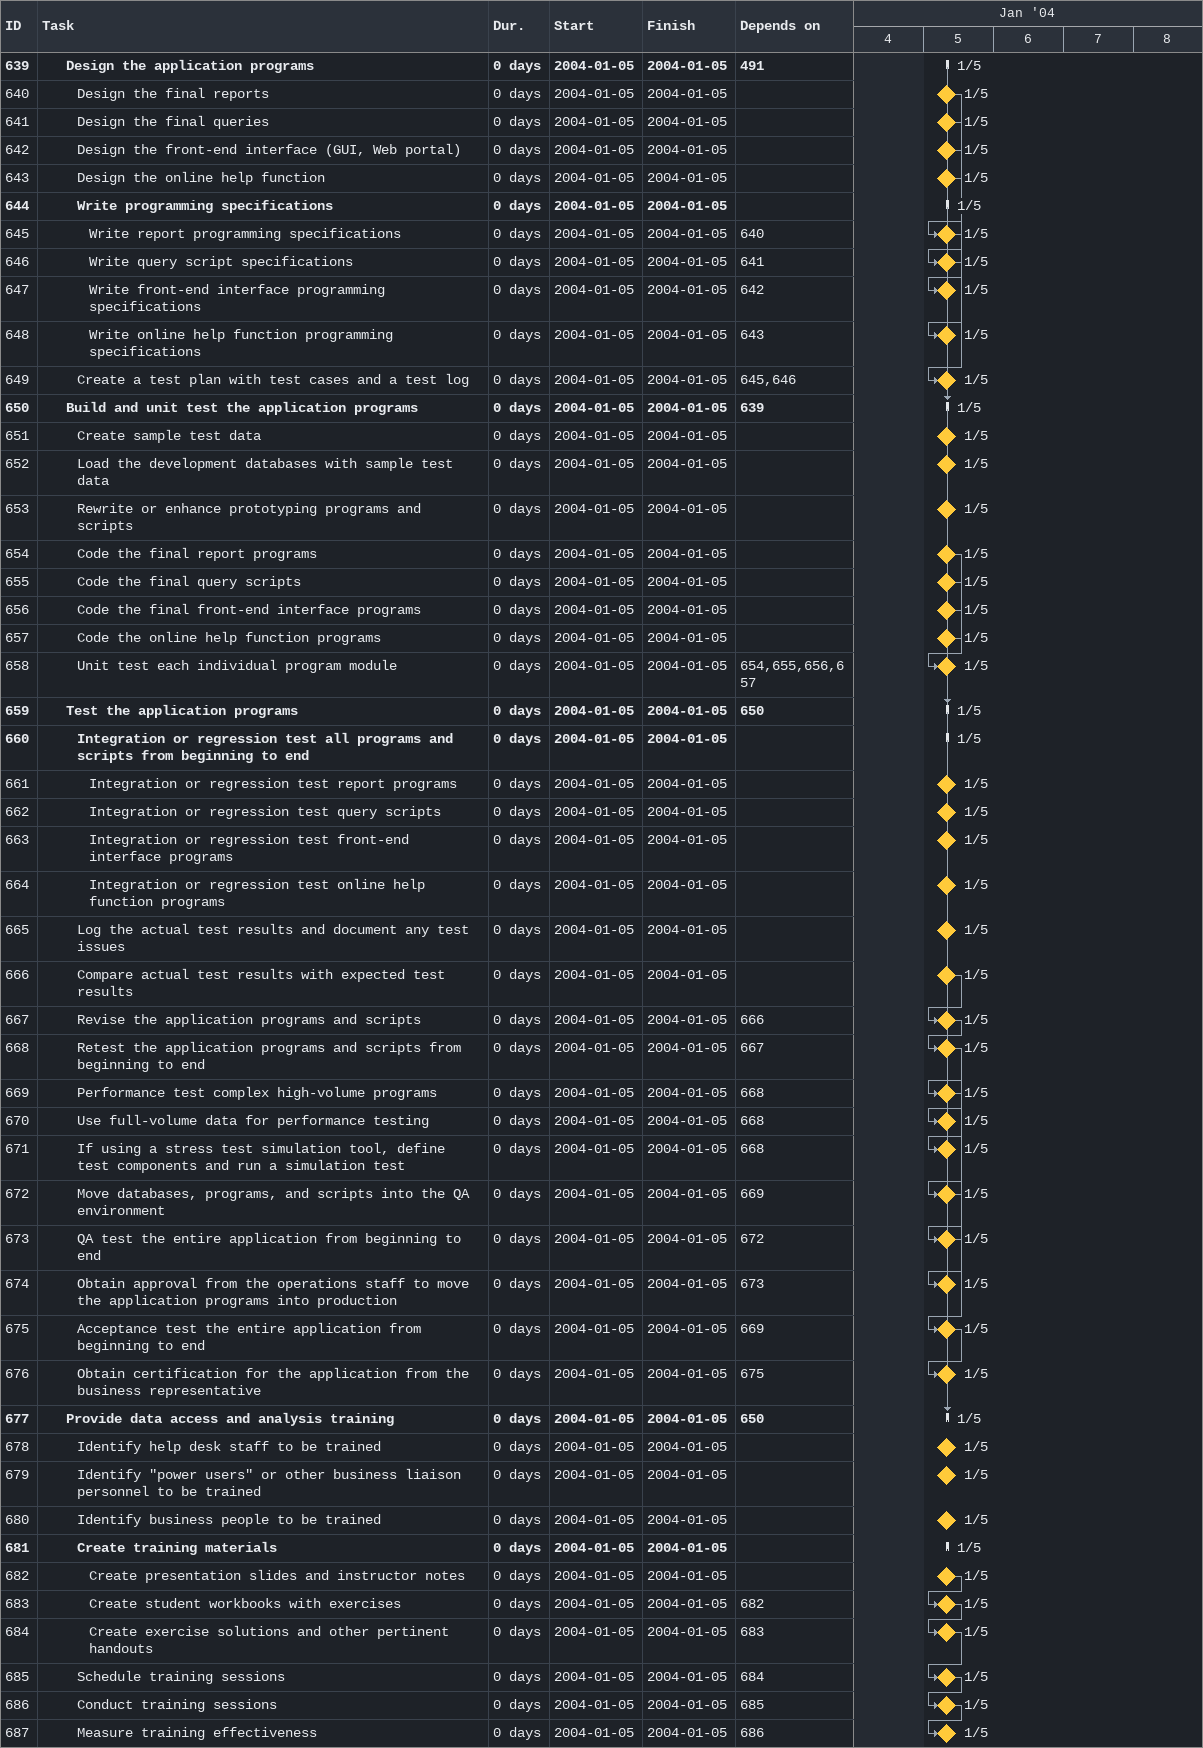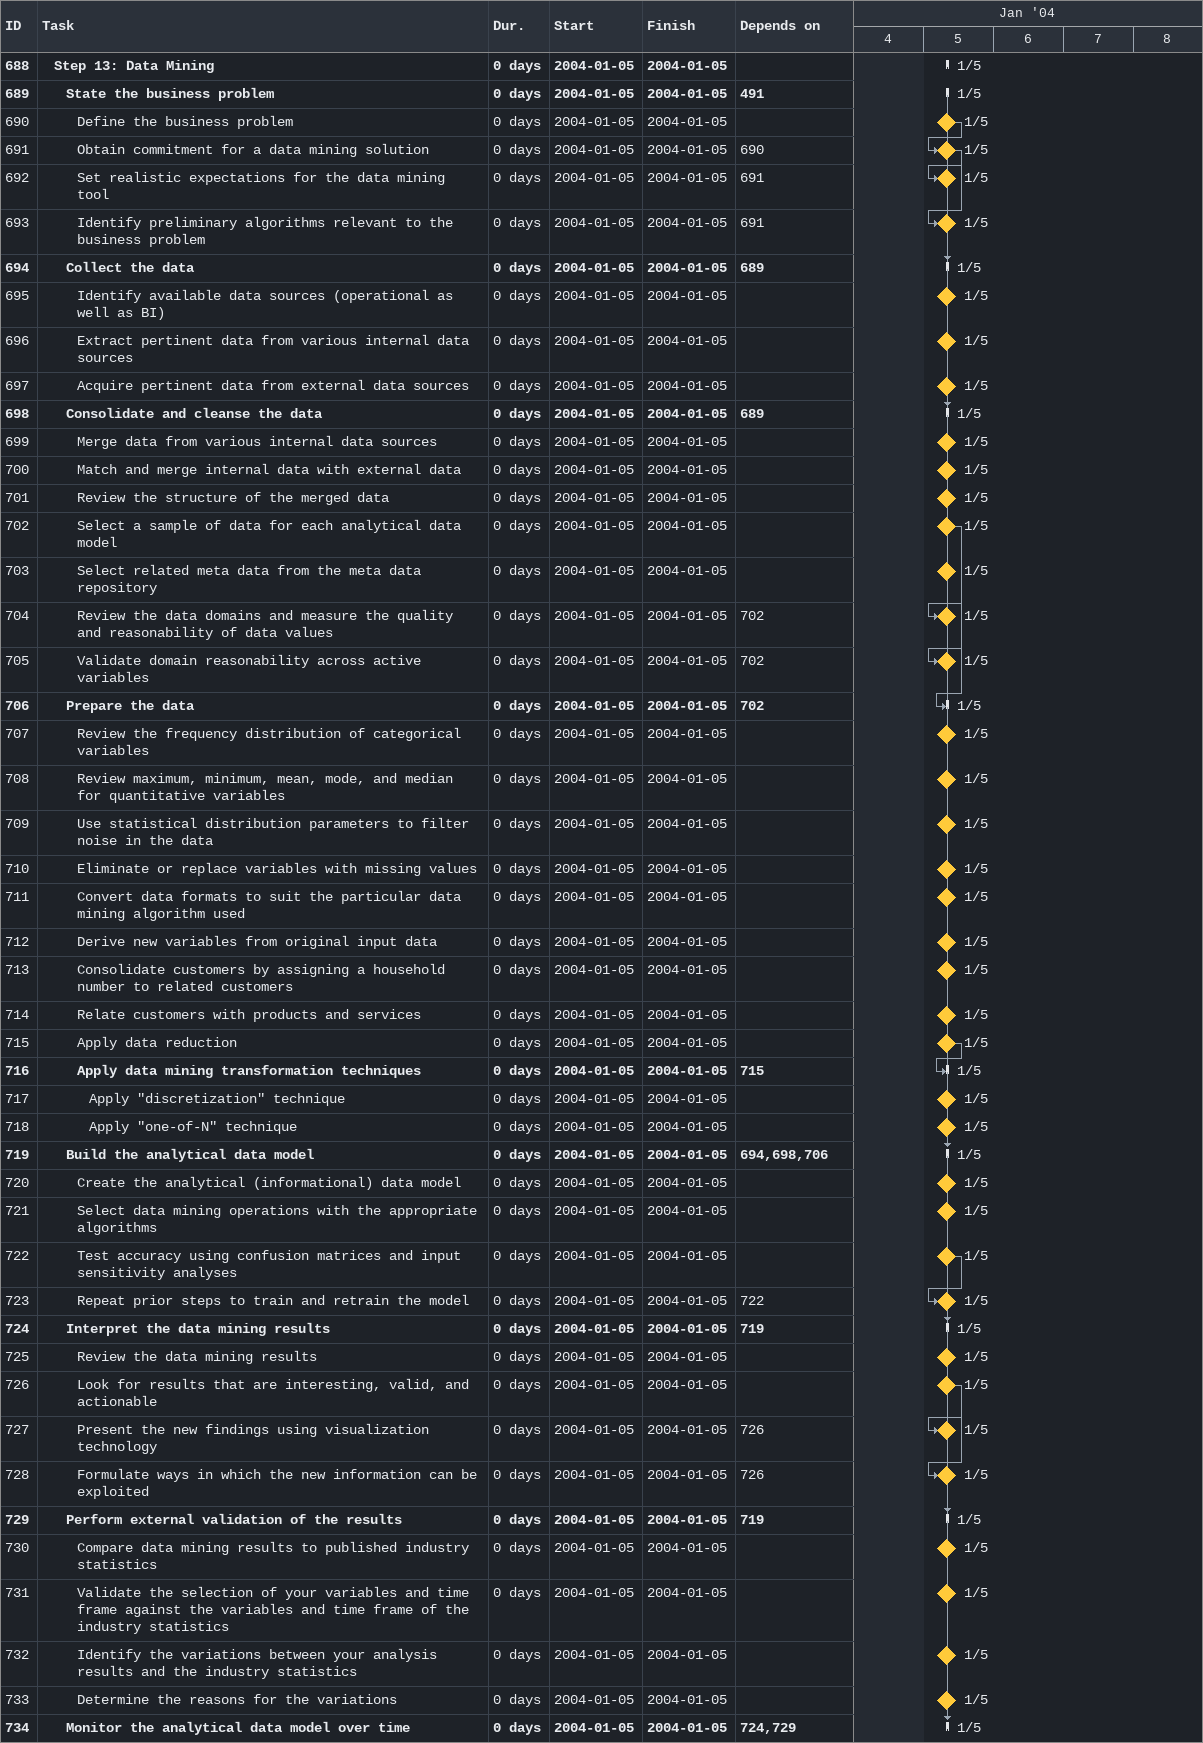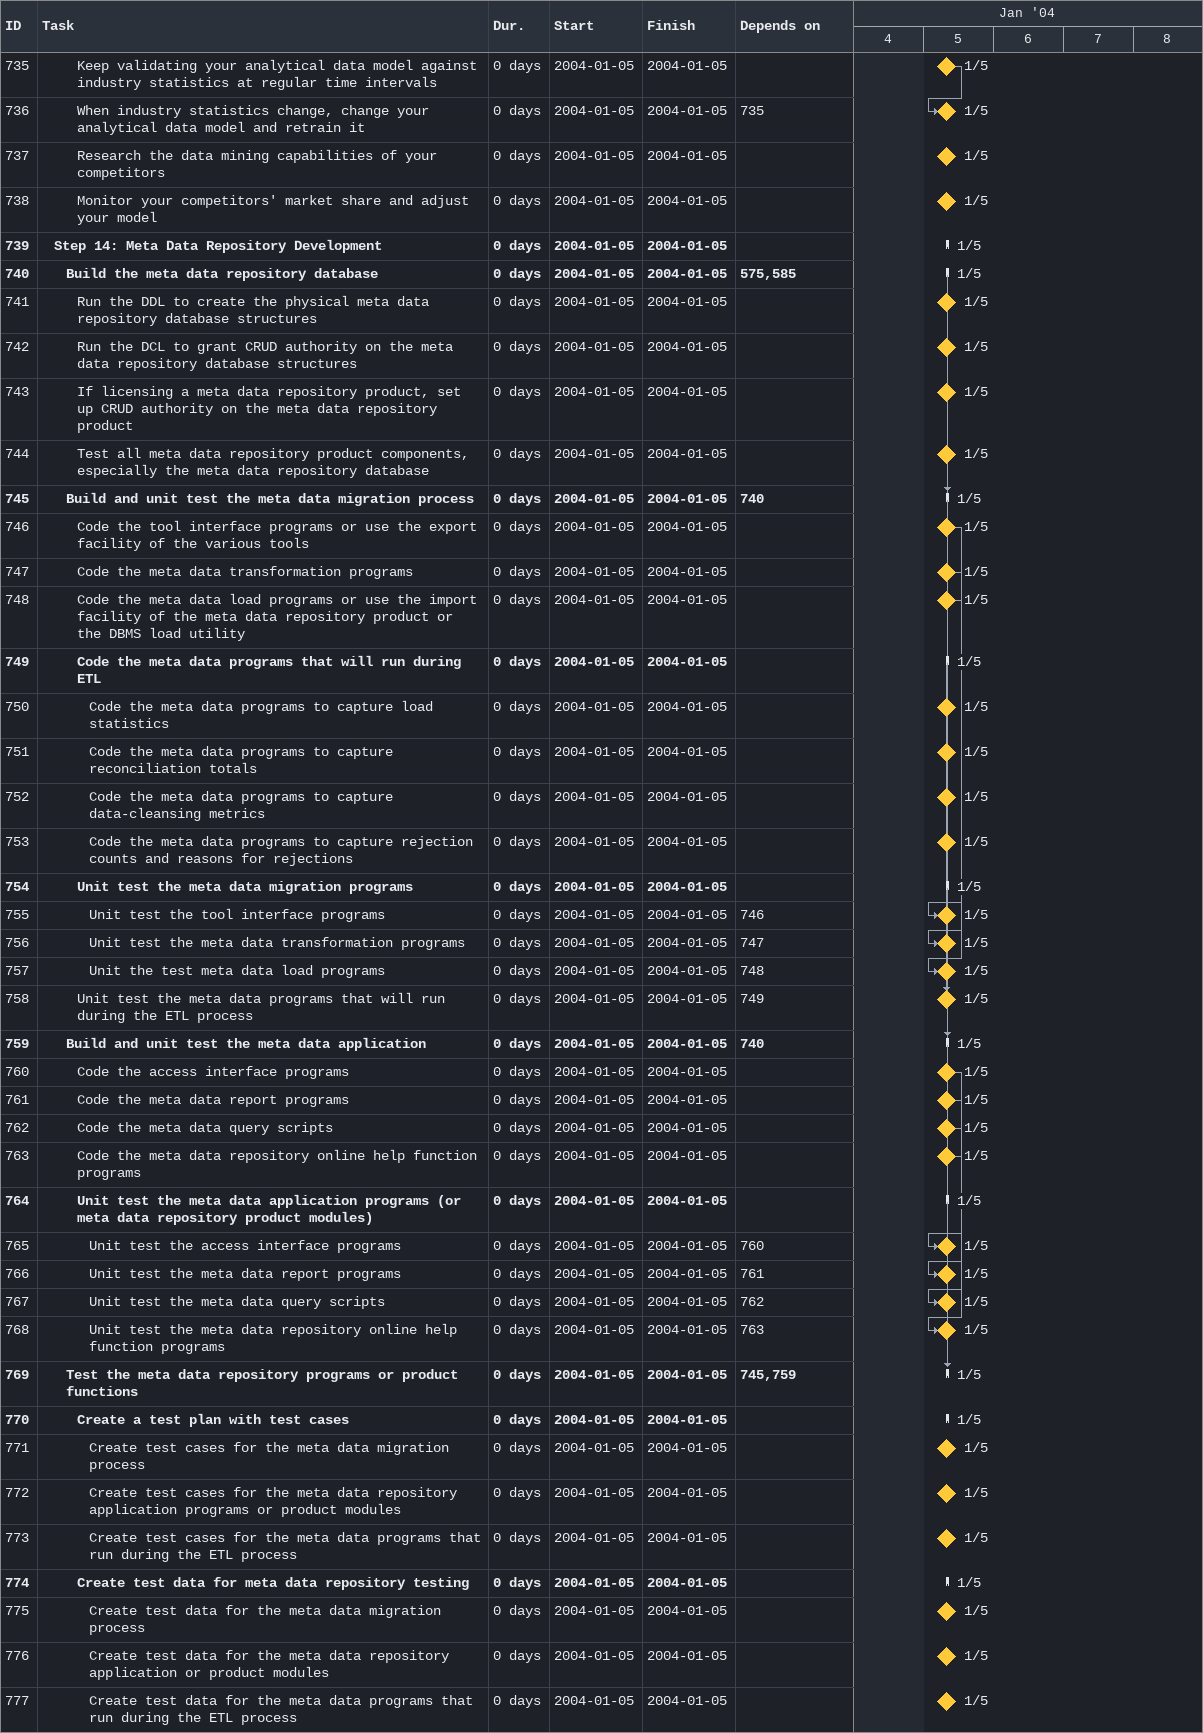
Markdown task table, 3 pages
| ID | Level | Task | Duration | Start | Finish | Predecessors |
|---|---|---|---|---|---|---|
| 639 | 3 | **Design the application programs** | 0d | 2004-01-05 | 2004-01-05 | 491 |
| 640 | 4 | Design the final reports | 0d | 2004-01-05 | 2004-01-05 |  |
| 641 | 4 | Design the final queries | 0d | 2004-01-05 | 2004-01-05 |  |
| 642 | 4 | Design the front-end interface (GUI, Web portal) | 0d | 2004-01-05 | 2004-01-05 |  |
| 643 | 4 | Design the online help function | 0d | 2004-01-05 | 2004-01-05 |  |
| 644 | 4 | **Write programming specifications** | 0d | 2004-01-05 | 2004-01-05 |  |
| 645 | 5 | Write report programming specifications | 0d | 2004-01-05 | 2004-01-05 | 640 |
| 646 | 5 | Write query script specifications | 0d | 2004-01-05 | 2004-01-05 | 641 |
| 647 | 5 | Write front-end interface programming specifications | 0d | 2004-01-05 | 2004-01-05 | 642 |
| 648 | 5 | Write online help function programming specifications | 0d | 2004-01-05 | 2004-01-05 | 643 |
| 649 | 4 | Create a test plan with test cases and a test log | 0d | 2004-01-05 | 2004-01-05 | 645, 646 |
| 650 | 3 | **Build and unit test the application programs** | 0d | 2004-01-05 | 2004-01-05 | 639 |
| 651 | 4 | Create sample test data | 0d | 2004-01-05 | 2004-01-05 |  |
| 652 | 4 | Load the development databases with sample test data | 0d | 2004-01-05 | 2004-01-05 |  |
| 653 | 4 | Rewrite or enhance prototyping programs and scripts | 0d | 2004-01-05 | 2004-01-05 |  |
| 654 | 4 | Code the final report programs | 0d | 2004-01-05 | 2004-01-05 |  |
| 655 | 4 | Code the final query scripts | 0d | 2004-01-05 | 2004-01-05 |  |
| 656 | 4 | Code the final front-end interface programs | 0d | 2004-01-05 | 2004-01-05 |  |
| 657 | 4 | Code the online help function programs | 0d | 2004-01-05 | 2004-01-05 |  |
| 658 | 4 | Unit test each individual program module | 0d | 2004-01-05 | 2004-01-05 | 654, 655, 656, 657 |
| 659 | 3 | **Test the application programs** | 0d | 2004-01-05 | 2004-01-05 | 650 |
| 660 | 4 | **Integration or regression test all programs and scripts from beginning to end** | 0d | 2004-01-05 | 2004-01-05 |  |
| 661 | 5 | Integration or regression test report programs | 0d | 2004-01-05 | 2004-01-05 |  |
| 662 | 5 | Integration or regression test query scripts | 0d | 2004-01-05 | 2004-01-05 |  |
| 663 | 5 | Integration or regression test front-end interface programs | 0d | 2004-01-05 | 2004-01-05 |  |
| 664 | 5 | Integration or regression test online help function programs | 0d | 2004-01-05 | 2004-01-05 |  |
| 665 | 4 | Log the actual test results and document any test issues | 0d | 2004-01-05 | 2004-01-05 |  |
| 666 | 4 | Compare actual test results with expected test results | 0d | 2004-01-05 | 2004-01-05 |  |
| 667 | 4 | Revise the application programs and scripts | 0d | 2004-01-05 | 2004-01-05 | 666 |
| 668 | 4 | Retest the application programs and scripts from beginning to end | 0d | 2004-01-05 | 2004-01-05 | 667 |
| 669 | 4 | Performance test complex high-volume programs | 0d | 2004-01-05 | 2004-01-05 | 668 |
| 670 | 4 | Use full-volume data for performance testing | 0d | 2004-01-05 | 2004-01-05 | 668 |
| 671 | 4 | If using a stress test simulation tool, define test components and run a simulation test | 0d | 2004-01-05 | 2004-01-05 | 668 |
| 672 | 4 | Move databases, programs, and scripts into the QA environment | 0d | 2004-01-05 | 2004-01-05 | 669 |
| 673 | 4 | QA test the entire application from beginning to end | 0d | 2004-01-05 | 2004-01-05 | 672 |
| 674 | 4 | Obtain approval from the operations staff to move the application programs into production | 0d | 2004-01-05 | 2004-01-05 | 673 |
| 675 | 4 | Acceptance test the entire application from beginning to end | 0d | 2004-01-05 | 2004-01-05 | 669 |
| 676 | 4 | Obtain certification for the application from the business representative | 0d | 2004-01-05 | 2004-01-05 | 675 |
| 677 | 3 | **Provide data access and analysis training** | 0d | 2004-01-05 | 2004-01-05 | 650 |
| 678 | 4 | Identify help desk staff to be trained | 0d | 2004-01-05 | 2004-01-05 |  |
| 679 | 4 | Identify "power users" or other business liaison personnel to be trained | 0d | 2004-01-05 | 2004-01-05 |  |
| 680 | 4 | Identify business people to be trained | 0d | 2004-01-05 | 2004-01-05 |  |
| 681 | 4 | **Create training materials** | 0d | 2004-01-05 | 2004-01-05 |  |
| 682 | 5 | Create presentation slides and instructor notes | 0d | 2004-01-05 | 2004-01-05 |  |
| 683 | 5 | Create student workbooks with exercises | 0d | 2004-01-05 | 2004-01-05 | 682 |
| 684 | 5 | Create exercise solutions and other pertinent handouts | 0d | 2004-01-05 | 2004-01-05 | 683 |
| 685 | 4 | Schedule training sessions | 0d | 2004-01-05 | 2004-01-05 | 684 |
| 686 | 4 | Conduct training sessions | 0d | 2004-01-05 | 2004-01-05 | 685 |
| 687 | 4 | Measure training effectiveness | 0d | 2004-01-05 | 2004-01-05 | 686 |
| 688 | 2 | **Step 13: Data Mining** | 0d | 2004-01-05 | 2004-01-05 |  |
| 689 | 3 | **State the business problem** | 0d | 2004-01-05 | 2004-01-05 | 491 |
| 690 | 4 | Define the business problem | 0d | 2004-01-05 | 2004-01-05 |  |
| 691 | 4 | Obtain commitment for a data mining solution | 0d | 2004-01-05 | 2004-01-05 | 690 |
| 692 | 4 | Set realistic expectations for the data mining tool | 0d | 2004-01-05 | 2004-01-05 | 691 |
| 693 | 4 | Identify preliminary algorithms relevant to the business problem | 0d | 2004-01-05 | 2004-01-05 | 691 |
| 694 | 3 | **Collect the data** | 0d | 2004-01-05 | 2004-01-05 | 689 |
| 695 | 4 | Identify available data sources (operational as well as BI) | 0d | 2004-01-05 | 2004-01-05 |  |
| 696 | 4 | Extract pertinent data from various internal data sources | 0d | 2004-01-05 | 2004-01-05 |  |
| 697 | 4 | Acquire pertinent data from external data sources | 0d | 2004-01-05 | 2004-01-05 |  |
| 698 | 3 | **Consolidate and cleanse the data** | 0d | 2004-01-05 | 2004-01-05 | 689 |
| 699 | 4 | Merge data from various internal data sources | 0d | 2004-01-05 | 2004-01-05 |  |
| 700 | 4 | Match and merge internal data with external data | 0d | 2004-01-05 | 2004-01-05 |  |
| 701 | 4 | Review the structure of the merged data | 0d | 2004-01-05 | 2004-01-05 |  |
| 702 | 4 | Select a sample of data for each analytical data model | 0d | 2004-01-05 | 2004-01-05 |  |
| 703 | 4 | Select related meta data from the meta data repository | 0d | 2004-01-05 | 2004-01-05 |  |
| 704 | 4 | Review the data domains and measure the quality and reasonability of data values | 0d | 2004-01-05 | 2004-01-05 | 702 |
| 705 | 4 | Validate domain reasonability across active variables | 0d | 2004-01-05 | 2004-01-05 | 702 |
| 706 | 3 | **Prepare the data** | 0d | 2004-01-05 | 2004-01-05 | 702 |
| 707 | 4 | Review the frequency distribution of categorical variables | 0d | 2004-01-05 | 2004-01-05 |  |
| 708 | 4 | Review maximum, minimum, mean, mode, and median for quantitative variables | 0d | 2004-01-05 | 2004-01-05 |  |
| 709 | 4 | Use statistical distribution parameters to filter noise in the data | 0d | 2004-01-05 | 2004-01-05 |  |
| 710 | 4 | Eliminate or replace variables with missing values | 0d | 2004-01-05 | 2004-01-05 |  |
| 711 | 4 | Convert data formats to suit the particular data mining algorithm used | 0d | 2004-01-05 | 2004-01-05 |  |
| 712 | 4 | Derive new variables from original input data | 0d | 2004-01-05 | 2004-01-05 |  |
| 713 | 4 | Consolidate customers by assigning a household number to related customers | 0d | 2004-01-05 | 2004-01-05 |  |
| 714 | 4 | Relate customers with products and services | 0d | 2004-01-05 | 2004-01-05 |  |
| 715 | 4 | Apply data reduction | 0d | 2004-01-05 | 2004-01-05 |  |
| 716 | 4 | **Apply data mining transformation techniques** | 0d | 2004-01-05 | 2004-01-05 | 715 |
| 717 | 5 | Apply "discretization" technique | 0d | 2004-01-05 | 2004-01-05 |  |
| 718 | 5 | Apply "one-of-N" technique | 0d | 2004-01-05 | 2004-01-05 |  |
| 719 | 3 | **Build the analytical data model** | 0d | 2004-01-05 | 2004-01-05 | 694, 698, 706 |
| 720 | 4 | Create the analytical (informational) data model | 0d | 2004-01-05 | 2004-01-05 |  |
| 721 | 4 | Select data mining operations with the appropriate algorithms | 0d | 2004-01-05 | 2004-01-05 |  |
| 722 | 4 | Test accuracy using confusion matrices and input sensitivity analyses | 0d | 2004-01-05 | 2004-01-05 |  |
| 723 | 4 | Repeat prior steps to train and retrain the model | 0d | 2004-01-05 | 2004-01-05 | 722 |
| 724 | 3 | **Interpret the data mining results** | 0d | 2004-01-05 | 2004-01-05 | 719 |
| 725 | 4 | Review the data mining results | 0d | 2004-01-05 | 2004-01-05 |  |
| 726 | 4 | Look for results that are interesting, valid, and actionable | 0d | 2004-01-05 | 2004-01-05 |  |
| 727 | 4 | Present the new findings using visualization technology | 0d | 2004-01-05 | 2004-01-05 | 726 |
| 728 | 4 | Formulate ways in which the new information can be exploited | 0d | 2004-01-05 | 2004-01-05 | 726 |
| 729 | 3 | **Perform external validation of the results** | 0d | 2004-01-05 | 2004-01-05 | 719 |
| 730 | 4 | Compare data mining results to published industry statistics | 0d | 2004-01-05 | 2004-01-05 |  |
| 731 | 4 | Validate the selection of your variables and time frame against the variables and time frame of the industry statistics | 0d | 2004-01-05 | 2004-01-05 |  |
| 732 | 4 | Identify the variations between your analysis results and the industry statistics | 0d | 2004-01-05 | 2004-01-05 |  |
| 733 | 4 | Determine the reasons for the variations | 0d | 2004-01-05 | 2004-01-05 |  |
| 734 | 3 | **Monitor the analytical data model over time** | 0d | 2004-01-05 | 2004-01-05 | 724, 729 |
| 735 | 4 | Keep validating your analytical data model against industry statistics at regular time intervals | 0d | 2004-01-05 | 2004-01-05 |  |
| 736 | 4 | When industry statistics change, change your analytical data model and retrain it | 0d | 2004-01-05 | 2004-01-05 | 735 |
| 737 | 4 | Research the data mining capabilities of your competitors | 0d | 2004-01-05 | 2004-01-05 |  |
| 738 | 4 | Monitor your competitors' market share and adjust your model | 0d | 2004-01-05 | 2004-01-05 |  |
| 739 | 2 | **Step 14: Meta Data Repository Development** | 0d | 2004-01-05 | 2004-01-05 |  |
| 740 | 3 | **Build the meta data repository database** | 0d | 2004-01-05 | 2004-01-05 | 575, 585 |
| 741 | 4 | Run the DDL to create the physical meta data repository database structures | 0d | 2004-01-05 | 2004-01-05 |  |
| 742 | 4 | Run the DCL to grant CRUD authority on the meta data repository database structures | 0d | 2004-01-05 | 2004-01-05 |  |
| 743 | 4 | If licensing a meta data repository product, set up CRUD authority on the meta data repository product | 0d | 2004-01-05 | 2004-01-05 |  |
| 744 | 4 | Test all meta data repository product components, especially the meta data repository database | 0d | 2004-01-05 | 2004-01-05 |  |
| 745 | 3 | **Build and unit test the meta data migration process** | 0d | 2004-01-05 | 2004-01-05 | 740 |
| 746 | 4 | Code the tool interface programs or use the export facility of the various tools | 0d | 2004-01-05 | 2004-01-05 |  |
| 747 | 4 | Code the meta data transformation programs | 0d | 2004-01-05 | 2004-01-05 |  |
| 748 | 4 | Code the meta data load programs or use the import facility of the meta data repository product or the DBMS load utility | 0d | 2004-01-05 | 2004-01-05 |  |
| 749 | 4 | **Code the meta data programs that will run during ETL** | 0d | 2004-01-05 | 2004-01-05 |  |
| 750 | 5 | Code the meta data programs to capture load statistics | 0d | 2004-01-05 | 2004-01-05 |  |
| 751 | 5 | Code the meta data programs to capture reconciliation totals | 0d | 2004-01-05 | 2004-01-05 |  |
| 752 | 5 | Code the meta data programs to capture data-cleansing metrics | 0d | 2004-01-05 | 2004-01-05 |  |
| 753 | 5 | Code the meta data programs to capture rejection counts and reasons for rejections | 0d | 2004-01-05 | 2004-01-05 |  |
| 754 | 4 | **Unit test the meta data migration programs** | 0d | 2004-01-05 | 2004-01-05 |  |
| 755 | 5 | Unit test the tool interface programs | 0d | 2004-01-05 | 2004-01-05 | 746 |
| 756 | 5 | Unit test the meta data transformation programs | 0d | 2004-01-05 | 2004-01-05 | 747 |
| 757 | 5 | Unit the test meta data load programs | 0d | 2004-01-05 | 2004-01-05 | 748 |
| 758 | 4 | Unit test the meta data programs that will run during the ETL process | 0d | 2004-01-05 | 2004-01-05 | 749 |
| 759 | 3 | **Build and unit test the meta data application** | 0d | 2004-01-05 | 2004-01-05 | 740 |
| 760 | 4 | Code the access interface programs | 0d | 2004-01-05 | 2004-01-05 |  |
| 761 | 4 | Code the meta data report programs | 0d | 2004-01-05 | 2004-01-05 |  |
| 762 | 4 | Code the meta data query scripts | 0d | 2004-01-05 | 2004-01-05 |  |
| 763 | 4 | Code the meta data repository online help function programs | 0d | 2004-01-05 | 2004-01-05 |  |
| 764 | 4 | **Unit test the meta data application programs (or meta data repository product modules)** | 0d | 2004-01-05 | 2004-01-05 |  |
| 765 | 5 | Unit test the access interface programs | 0d | 2004-01-05 | 2004-01-05 | 760 |
| 766 | 5 | Unit test the meta data report programs | 0d | 2004-01-05 | 2004-01-05 | 761 |
| 767 | 5 | Unit test the meta data query scripts | 0d | 2004-01-05 | 2004-01-05 | 762 |
| 768 | 5 | Unit test the meta data repository online help function programs | 0d | 2004-01-05 | 2004-01-05 | 763 |
| 769 | 3 | **Test the meta data repository programs or product functions** | 0d | 2004-01-05 | 2004-01-05 | 745, 759 |
| 770 | 4 | **Create a test plan with test cases** | 0d | 2004-01-05 | 2004-01-05 |  |
| 771 | 5 | Create test cases for the meta data migration process | 0d | 2004-01-05 | 2004-01-05 |  |
| 772 | 5 | Create test cases for the meta data repository application programs or product modules | 0d | 2004-01-05 | 2004-01-05 |  |
| 773 | 5 | Create test cases for the meta data programs that run during the ETL process | 0d | 2004-01-05 | 2004-01-05 |  |
| 774 | 4 | **Create test data for meta data repository testing** | 0d | 2004-01-05 | 2004-01-05 |  |
| 775 | 5 | Create test data for the meta data migration process | 0d | 2004-01-05 | 2004-01-05 |  |
| 776 | 5 | Create test data for the meta data repository application or product modules | 0d | 2004-01-05 | 2004-01-05 |  |
| 777 | 5 | Create test data for the meta data programs that run during the ETL process | 0d | 2004-01-05 | 2004-01-05 |  |
